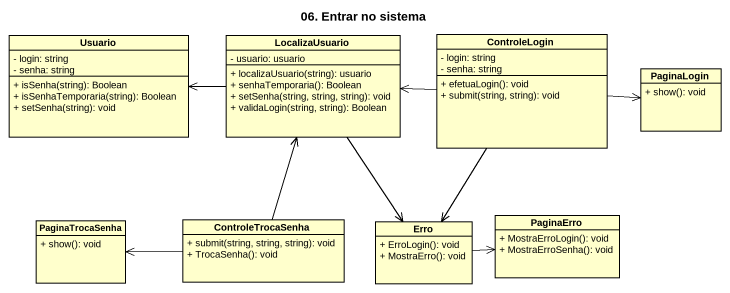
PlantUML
@startuml
title 06. Entrar no sistema
hide circle
hide empty members
skinparam classAttributeIconSize 0
class Usuario {
  - login: string
  - senha: string
  + isSenha(string): Boolean
  + isSenhaTemporaria(string): Boolean
  + setSenha(string): void
}
class LocalizaUsuario {
  - usuario: usuario
  + localizaUsuario(string): usuario
  + senhaTemporaria(): Boolean
  + setSenha(string, string, string): void
  + validaLogin(string, string): Boolean
}
class ControleLogin {
  - login: string
  - senha: string
  + efetuaLogin(): void
  + submit(string, string): void
}
class PaginaLogin {
  + show(): void
}
class PaginaTrocaSenha {
  + show(): void
}
class ControleTrocaSenha {
  + submit(string, string, string): void
  + TrocaSenha(): void
}
class Erro {
  + ErroLogin(): void
  + MostraErro(): void
}
class PaginaErro {
  + MostraErroLogin(): void
  + MostraErroSenha(): void
}
LocalizaUsuario -left-> Usuario
LocalizaUsuario <-- ControleTrocaSenha
LocalizaUsuario --> Erro
ControleLogin -left-> LocalizaUsuario
ControleLogin --> Erro
PaginaLogin <-left- ControleLogin
ControleTrocaSenha -left-> PaginaTrocaSenha
Erro -right-> PaginaErro
@enduml
